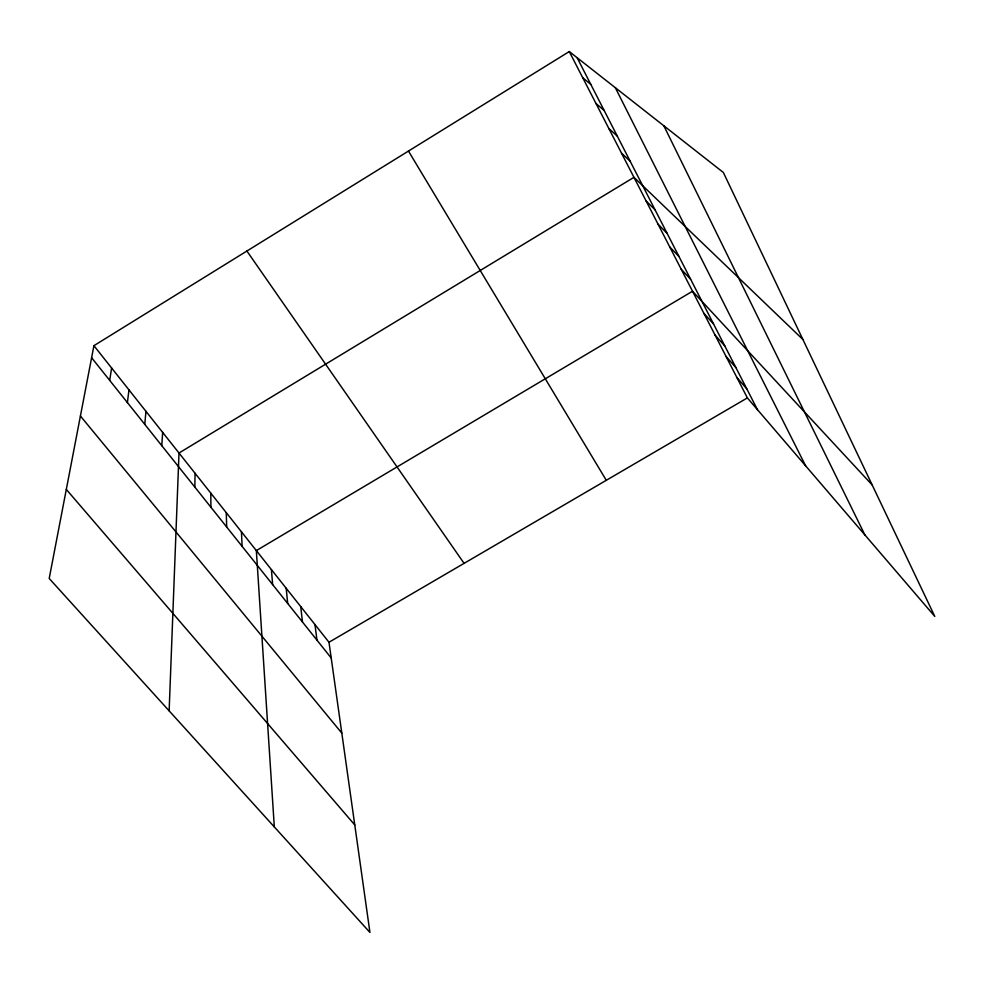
<?xml version="1.0" encoding="UTF-8"?>
<svg xmlns="http://www.w3.org/2000/svg" width="984" height="984" viewBox="0 0 984 984"><rect width="100%" height="100%" fill="white"/><g stroke="black" fill="none" stroke-linecap="round" stroke-linejoin="round"><path stroke-width="1.48" d="M194.857 487.129L195.053 473.279M169.137 710.842L179.002 453.021L633.954 177.329L802.882 339.48M161.794 445.691L162.643 432.382M144.771 424.35L145.964 411.337M127.403 402.591L128.965 389.885M109.691 380.377L111.623 368.004M93.923 345.679L49.2 578.481L369.935 932.438L328.988 642.257L93.923 345.679L569.281 51.562L723.351 172.483L934.8 616.439L747.373 397.905L569.281 51.562M328.988 642.257L747.373 397.905M582.749 77.748L590.806 84.415M595.935 103.406L604.201 110.54M608.862 128.547L617.312 136.124M621.531 153.184L630.154 161.192M646.119 201.007L655.061 209.826M658.062 224.217L667.152 233.429M669.772 246.984L679.009 256.553M681.26 269.321L690.633 279.247M872.168 484.952L692.527 291.239L256.344 550.597L274.315 826.904M703.917 313.392L713.548 323.97M715.085 335.126L724.839 346.024M726.057 356.454L735.921 367.647M736.807 377.376L746.782 388.852M66.309 489.417L354.769 824.936M80.417 416.011L341.805 733.105M91.61 357.721L331.214 658.013M246.898 251.031L464.079 563.352M408.471 151.069L606.292 480.303M577.141 57.736L757.446 409.664M615.332 87.699L805.613 465.813M663.843 125.78L864.887 534.927M314.978 624.582L316.971 640.178M300.723 606.599L302.469 621.999M286.196 588.272L287.697 603.487M271.412 569.613L272.642 584.619M241.437 531.803L242.125 546.366M226.271 512.652L226.677 526.993M210.81 493.144L210.92 507.252"/></g></svg>
